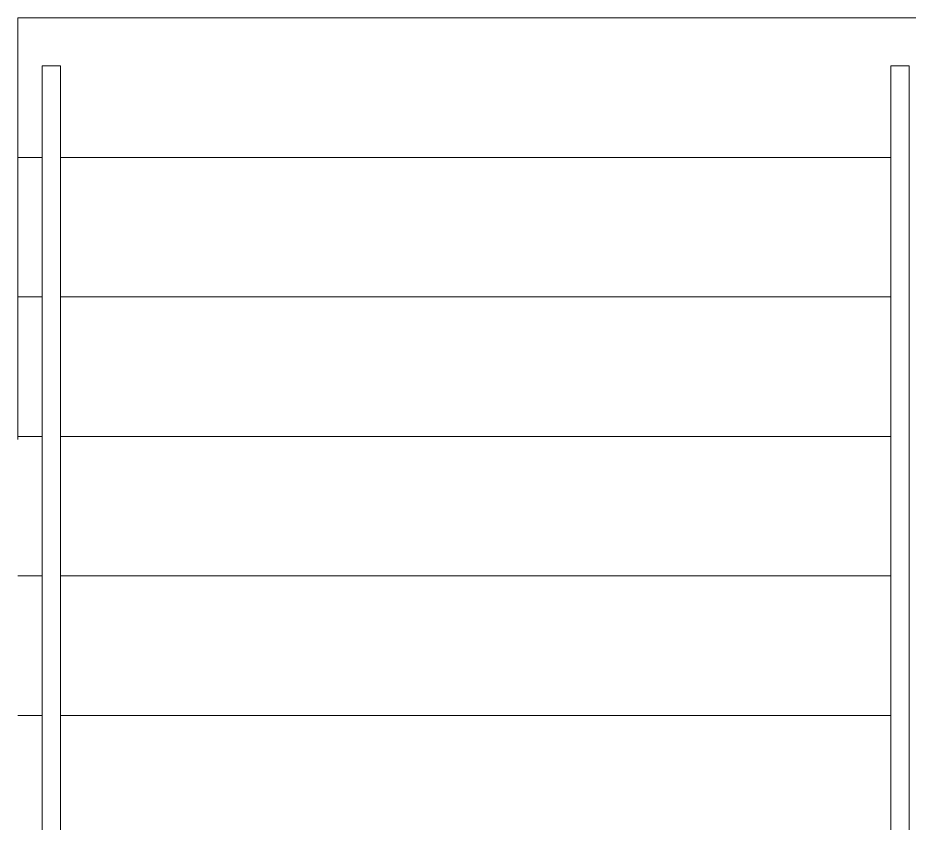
# Model space of a CAD drawing. Header units: metres. Extents: x -55 to 260, y -121 to 64.
# Drawn here: x 2.042 to 3.895, y 17.066 to 18.74 of the extents above; entities that cross this region are included whole.
import ezdxf

# ---------------------------------------------------------------- set-up
doc = ezdxf.new("R2010")
doc.units = ezdxf.units.M
for name, color, linetype, lineweight in [('0-1', 7, 'Continuous', 5), ('13CIVERT-1', 253, 'Continuous', 5), ('55BARANDAL-1', 253, 'Continuous', 5)]:
    doc.layers.add(name, color=color, linetype=linetype, lineweight=lineweight)

# ---------------------------------------------------------------- blocks, each defined once
blk = doc.blocks.new('Railing - Railing-7164561-A1 _ A700')
at = {"layer": '55BARANDAL-1'}
for p, q in [((3.8571, 18.6399), (3.8952, 18.6399)), ((3.8571, 18.6399), (3.8571, 15.9399)), ((3.8952, 18.6399), (3.8952, 15.9399)), ((3.8952, 15.9399), (3.8571, 15.9399))]:
    blk.add_line(p, q, dxfattribs=at)
blk = doc.blocks.new('Railing - Railing-7458748-A1 _ A700')
at = {"layer": '55BARANDAL-1'}
for p, q in [((2.093, 18.6399), (2.1311, 18.6399)), ((2.093, 18.6399), (2.093, 15.9399)), ((2.1311, 18.6399), (2.1311, 15.9399)), ((2.1311, 15.9399), (2.093, 15.9399))]:
    blk.add_line(p, q, dxfattribs=at)
blk = doc.blocks.new('22011_AR_rvt-1-A1 _ A700')
at = {"layer": '13CIVERT-1'}
for p, q in [((5.71, 18.7399), (2.0422, 18.7399)), ((2.0422, 18.7399), (2.0422, 18.4499)), ((5.71, 18.7399), (2.0422, 18.7399)), ((2.0422, 18.4499), (2.0422, 18.1599)), ((2.093, 18.4499), (2.0422, 18.4499)), ((2.093, 18.4499), (2.0422, 18.4499)), ((3.8571, 18.4499), (2.1311, 18.4499)), ((3.8571, 18.4499), (2.1311, 18.4499)), ((2.0422, 18.1599), (2.0422, 17.8699)), ((2.093, 18.1599), (2.0422, 18.1599)), ((2.093, 18.1599), (2.0422, 18.1599)), ((3.8571, 18.1599), (2.1311, 18.1599)), ((3.8571, 18.1599), (2.1311, 18.1599)), ((2.0422, 17.8699), (2.0422, 17.8632)), ((2.093, 17.8699), (2.0422, 17.8699)), ((2.093, 17.8699), (2.0422, 17.8699)), ((3.8571, 17.8699), (2.1311, 17.8699)), ((3.8571, 17.8699), (2.1311, 17.8699)), ((2.093, 17.5799), (2.0422, 17.5799)), ((2.093, 17.5799), (2.0422, 17.5799)), ((3.8571, 17.5799), (2.1311, 17.5799)), ((3.8571, 17.5799), (2.1311, 17.5799)), ((2.093, 17.2899), (2.0422, 17.2899)), ((2.093, 17.2899), (2.0422, 17.2899)), ((3.8571, 17.2899), (2.1311, 17.2899)), ((3.8571, 17.2899), (2.1311, 17.2899))]:
    blk.add_line(p, q, dxfattribs=at)
at = {"layer": '55BARANDAL-1'}
for name in ['Railing - Railing-7458748-A1 _ A700', 'Railing - Railing-7164561-A1 _ A700']:
    blk.add_blockref(name, (0, 0), dxfattribs=at)
blk = doc.blocks.new('22011_AR_rvt-2-A1 _ A700')
at = {"layer": '13CIVERT-1'}
for p, q in [((5.71, 18.7399), (2.0422, 18.7399)), ((2.0422, 18.7399), (2.0422, 18.4499)), ((5.71, 18.7399), (2.0422, 18.7399)), ((2.0422, 18.4499), (2.0422, 18.1599)), ((2.093, 18.4499), (2.0422, 18.4499)), ((2.093, 18.4499), (2.0422, 18.4499)), ((3.8571, 18.4499), (2.1311, 18.4499)), ((3.8571, 18.4499), (2.1311, 18.4499)), ((2.0422, 18.1599), (2.0422, 17.8699)), ((2.093, 18.1599), (2.0422, 18.1599)), ((2.093, 18.1599), (2.0422, 18.1599)), ((3.8571, 18.1599), (2.1311, 18.1599)), ((3.8571, 18.1599), (2.1311, 18.1599)), ((2.0422, 17.8699), (2.0422, 17.8632)), ((2.093, 17.8699), (2.0422, 17.8699)), ((2.093, 17.8699), (2.0422, 17.8699)), ((3.8571, 17.8699), (2.1311, 17.8699)), ((3.8571, 17.8699), (2.1311, 17.8699)), ((2.093, 17.5799), (2.0422, 17.5799)), ((2.093, 17.5799), (2.0422, 17.5799)), ((3.8571, 17.5799), (2.1311, 17.5799)), ((3.8571, 17.5799), (2.1311, 17.5799)), ((2.093, 17.2899), (2.0422, 17.2899)), ((2.093, 17.2899), (2.0422, 17.2899)), ((3.8571, 17.2899), (2.1311, 17.2899)), ((3.8571, 17.2899), (2.1311, 17.2899))]:
    blk.add_line(p, q, dxfattribs=at)
at = {"layer": '55BARANDAL-1'}
for name in ['Railing - Railing-7458748-A1 _ A700', 'Railing - Railing-7164561-A1 _ A700']:
    blk.add_blockref(name, (0, 0), dxfattribs=at)

msp = doc.modelspace()

# ---------------------------------------------------------------- block references
at = {"layer": '0-1'}
for name in ['22011_AR_rvt-2-A1 _ A700', '22011_AR_rvt-1-A1 _ A700']:
    msp.add_blockref(name, (0, 0), dxfattribs=at)

doc.saveas('drawing.dxf')
